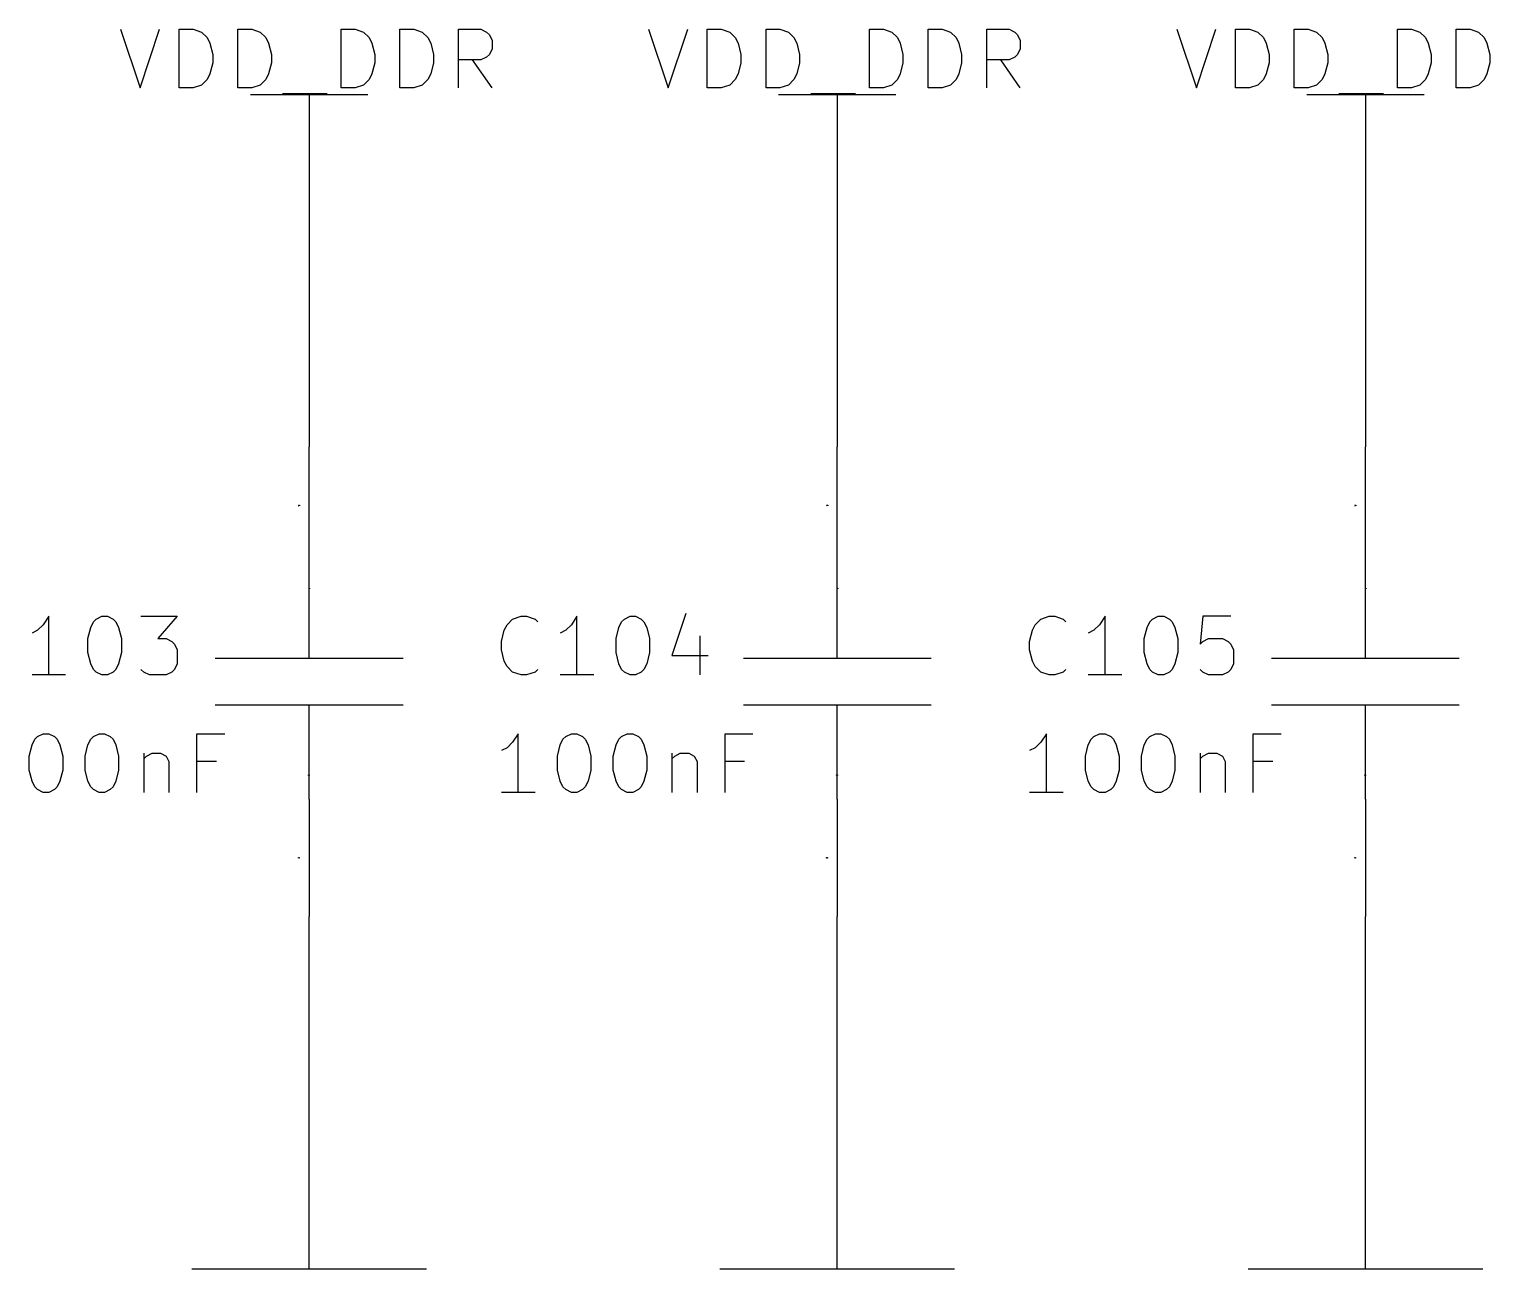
# Model space of a CAD drawing. Header units: millimetres. Extents: x 3 to 246, y -195 to -4.
# Drawn here: x 151.42 to 183.03, y -34.29 to -7.47 of the extents above; entities that cross this region are included whole.
import ezdxf

# ---------------------------------------------------------------- set-up
doc = ezdxf.new("R2010")
doc.units = ezdxf.units.MM
for name, color, linetype in [('GREENSIXTYFIVE', 129, 'CONTINUOUS'), ('LIGHTGREEN', 92, 'CONTINUOUS'), ('LIGHTRED', 12, 'CONTINUOUS'), ('RED', 14, 'CONTINUOUS')]:
    doc.layers.add(name, color=color, linetype=linetype)

msp = doc.modelspace()

# ---------------------------------------------------------------- linework, layer by layer
at = {"layer": 'GREENSIXTYFIVE', "linetype": 'CONTINUOUS'}
for p, q in [((153.3978, -7.4744), (153.8211, -8.7444)), ((153.8211, -8.7444), (154.2445, -7.4744)), ((154.6678, -8.7444), (154.6678, -7.4744)), ((154.6678, -7.4744), (154.9702, -7.4744)), ((154.9702, -7.4744), (155.1516, -7.5349)), ((155.1516, -7.5349), (155.2726, -7.6559)), ((155.9378, -8.7444), (155.9378, -7.4744)), ((155.9378, -7.4744), (156.2402, -7.4744)), ((156.2402, -7.4744), (156.4216, -7.5349)), ((156.4216, -7.5349), (156.5426, -7.6559)), ((158.1754, -8.7444), (158.1754, -7.4744)), ((158.1754, -7.4744), (158.4778, -7.4744)), ((158.4778, -7.4744), (158.6592, -7.5349)), ((158.6592, -7.5349), (158.7802, -7.6559)), ((159.4454, -8.7444), (159.4454, -7.4744)), ((159.4454, -7.4744), (159.7478, -7.4744)), ((159.7478, -7.4744), (159.9292, -7.5349)), ((159.9292, -7.5349), (160.0502, -7.6559)), ((160.7154, -8.7444), (160.7154, -7.4744)), ((160.7154, -7.4744), (161.1992, -7.4744)), ((161.1992, -7.4744), (161.3202, -7.5349)), ((161.3202, -7.5349), (161.3807, -7.5954)), ((164.8278, -7.4744), (165.2511, -8.7444)), ((165.2511, -8.7444), (165.6745, -7.4744)), ((166.0978, -8.7444), (166.0978, -7.4744)), ((166.0978, -7.4744), (166.4002, -7.4744)), ((166.4002, -7.4744), (166.5816, -7.5349)), ((166.5816, -7.5349), (166.7026, -7.6559)), ((167.3678, -8.7444), (167.3678, -7.4744)), ((167.3678, -7.4744), (167.6702, -7.4744)), ((167.6702, -7.4744), (167.8516, -7.5349)), ((167.8516, -7.5349), (167.9726, -7.6559)), ((169.6054, -8.7444), (169.6054, -7.4744)), ((169.6054, -7.4744), (169.9078, -7.4744)), ((169.9078, -7.4744), (170.0892, -7.5349)), ((170.0892, -7.5349), (170.2102, -7.6559)), ((170.8754, -8.7444), (170.8754, -7.4744)), ((170.8754, -7.4744), (171.1778, -7.4744)), ((171.1778, -7.4744), (171.3592, -7.5349)), ((171.3592, -7.5349), (171.4802, -7.6559)), ((172.1454, -8.7444), (172.1454, -7.4744)), ((172.1454, -7.4744), (172.6292, -7.4744)), ((172.6292, -7.4744), (172.7502, -7.5349)), ((172.7502, -7.5349), (172.8107, -7.5954)), ((176.2578, -7.4744), (176.6811, -8.7444)), ((176.6811, -8.7444), (177.1045, -7.4744)), ((177.5278, -8.7444), (177.5278, -7.4744)), ((177.5278, -7.4744), (177.8302, -7.4744)), ((177.8302, -7.4744), (178.0116, -7.5349)), ((178.0116, -7.5349), (178.1326, -7.6559)), ((178.7978, -8.7444), (178.7978, -7.4744)), ((178.7978, -7.4744), (179.1002, -7.4744)), ((179.1002, -7.4744), (179.2816, -7.5349)), ((179.2816, -7.5349), (179.4026, -7.6559)), ((181.0354, -8.7444), (181.0354, -7.4744)), ((181.0354, -7.4744), (181.3378, -7.4744)), ((181.3378, -7.4744), (181.5192, -7.5349)), ((181.5192, -7.5349), (181.6402, -7.6559)), ((182.3054, -8.7444), (182.3054, -7.4744)), ((182.3054, -7.4744), (182.6078, -7.4744)), ((182.6078, -7.4744), (182.7892, -7.5349)), ((182.7892, -7.5349), (182.9102, -7.6559)), ((155.2726, -7.6559), (155.3331, -7.7768)), ((155.3331, -7.7768), (155.3935, -8.0187)), ((156.5426, -7.6559), (156.6031, -7.7768)), ((156.6031, -7.7768), (156.6635, -8.0187)), ((158.7802, -7.6559), (158.8407, -7.7768)), ((158.8407, -7.7768), (158.9011, -8.0187)), ((160.0502, -7.6559), (160.1107, -7.7768)), ((160.1107, -7.7768), (160.1711, -8.0187)), ((161.3807, -7.5954), (161.4411, -7.7163)), ((161.4411, -7.8978), (161.3807, -8.0187)), ((161.4411, -7.7163), (161.4411, -7.8978)), ((166.7026, -7.6559), (166.7631, -7.7768)), ((166.7631, -7.7768), (166.8235, -8.0187)), ((167.9726, -7.6559), (168.0331, -7.7768)), ((168.0331, -7.7768), (168.0935, -8.0187)), ((170.2102, -7.6559), (170.2707, -7.7768)), ((170.2707, -7.7768), (170.3311, -8.0187)), ((171.4802, -7.6559), (171.5407, -7.7768)), ((171.5407, -7.7768), (171.6011, -8.0187)), ((172.8107, -7.5954), (172.8711, -7.7163)), ((172.8711, -7.8978), (172.8107, -8.0187)), ((172.8711, -7.7163), (172.8711, -7.8978)), ((178.1326, -7.6559), (178.1931, -7.7768)), ((178.1931, -7.7768), (178.2535, -8.0187)), ((179.4026, -7.6559), (179.4631, -7.7768)), ((179.4631, -7.7768), (179.5235, -8.0187)), ((181.6402, -7.6559), (181.7007, -7.7768)), ((181.7007, -7.7768), (181.7611, -8.0187)), ((182.9102, -7.6559), (182.9707, -7.7768)), ((182.9707, -7.7768), (183.0311, -8.0187)), ((155.3935, -8.2001), (155.3331, -8.442)), ((155.3935, -8.0187), (155.3935, -8.2001)), ((156.6635, -8.2001), (156.6031, -8.442)), ((156.6635, -8.0187), (156.6635, -8.2001)), ((158.9011, -8.2001), (158.8407, -8.442)), ((158.9011, -8.0187), (158.9011, -8.2001)), ((160.1711, -8.2001), (160.1107, -8.442)), ((160.1711, -8.0187), (160.1711, -8.2001)), ((161.1992, -8.1397), (160.7154, -8.1397)), ((161.4411, -8.7444), (161.0178, -8.1397)), ((161.3202, -8.0792), (161.1992, -8.1397)), ((161.3807, -8.0187), (161.3202, -8.0792)), ((166.8235, -8.2001), (166.7631, -8.442)), ((166.8235, -8.0187), (166.8235, -8.2001)), ((168.0935, -8.2001), (168.0331, -8.442)), ((168.0935, -8.0187), (168.0935, -8.2001)), ((170.3311, -8.2001), (170.2707, -8.442)), ((170.3311, -8.0187), (170.3311, -8.2001)), ((171.6011, -8.2001), (171.5407, -8.442)), ((171.6011, -8.0187), (171.6011, -8.2001)), ((172.6292, -8.1397), (172.1454, -8.1397)), ((172.8711, -8.7444), (172.4478, -8.1397)), ((172.7502, -8.0792), (172.6292, -8.1397)), ((172.8107, -8.0187), (172.7502, -8.0792)), ((178.2535, -8.2001), (178.1931, -8.442)), ((178.2535, -8.0187), (178.2535, -8.2001)), ((179.5235, -8.2001), (179.4631, -8.442)), ((179.5235, -8.0187), (179.5235, -8.2001)), ((181.7611, -8.2001), (181.7007, -8.442)), ((181.7611, -8.0187), (181.7611, -8.2001)), ((183.0311, -8.2001), (182.9707, -8.442)), ((183.0311, -8.0187), (183.0311, -8.2001)), ((155.3331, -8.442), (155.2726, -8.563)), ((156.6031, -8.442), (156.5426, -8.563)), ((158.8407, -8.442), (158.7802, -8.563)), ((160.1107, -8.442), (160.0502, -8.563)), ((166.7631, -8.442), (166.7026, -8.563)), ((168.0331, -8.442), (167.9726, -8.563)), ((170.2707, -8.442), (170.2102, -8.563)), ((171.5407, -8.442), (171.4802, -8.563)), ((178.1931, -8.442), (178.1326, -8.563)), ((179.4631, -8.442), (179.4026, -8.563)), ((181.7007, -8.442), (181.6402, -8.563)), ((182.9707, -8.442), (182.9102, -8.563)), ((154.9702, -8.7444), (154.6678, -8.7444)), ((155.1516, -8.684), (154.9702, -8.7444)), ((155.2726, -8.563), (155.1516, -8.684)), ((156.2402, -8.7444), (155.9378, -8.7444)), ((156.4216, -8.684), (156.2402, -8.7444)), ((156.5426, -8.563), (156.4216, -8.684)), ((158.4778, -8.7444), (158.1754, -8.7444)), ((158.6592, -8.684), (158.4778, -8.7444)), ((158.7802, -8.563), (158.6592, -8.684)), ((159.7478, -8.7444), (159.4454, -8.7444)), ((159.9292, -8.684), (159.7478, -8.7444)), ((160.0502, -8.563), (159.9292, -8.684)), ((166.4002, -8.7444), (166.0978, -8.7444)), ((166.5816, -8.684), (166.4002, -8.7444)), ((166.7026, -8.563), (166.5816, -8.684)), ((167.6702, -8.7444), (167.3678, -8.7444)), ((167.8516, -8.684), (167.6702, -8.7444)), ((167.9726, -8.563), (167.8516, -8.684)), ((169.9078, -8.7444), (169.6054, -8.7444)), ((170.0892, -8.684), (169.9078, -8.7444)), ((170.2102, -8.563), (170.0892, -8.684)), ((171.1778, -8.7444), (170.8754, -8.7444)), ((171.3592, -8.684), (171.1778, -8.7444)), ((171.4802, -8.563), (171.3592, -8.684)), ((177.8302, -8.7444), (177.5278, -8.7444)), ((178.0116, -8.684), (177.8302, -8.7444)), ((178.1326, -8.563), (178.0116, -8.684)), ((179.1002, -8.7444), (178.7978, -8.7444)), ((179.2816, -8.684), (179.1002, -8.7444)), ((179.4026, -8.563), (179.2816, -8.684)), ((181.3378, -8.7444), (181.0354, -8.7444)), ((181.5192, -8.684), (181.3378, -8.7444)), ((181.6402, -8.563), (181.5192, -8.684)), ((182.6078, -8.7444), (182.3054, -8.7444)), ((182.7892, -8.684), (182.6078, -8.7444)), ((182.9102, -8.563), (182.7892, -8.684)), ((156.9055, -8.8654), (157.8731, -8.8654)), ((168.3355, -8.8654), (169.3031, -8.8654)), ((179.7655, -8.8654), (180.7331, -8.8654)), ((157.4918, -19.5701), (157.4664, -19.5701)), ((157.4664, -19.5701), (157.47, -19.5725)), ((157.4918, -19.5701), (157.4664, -19.5701)), ((157.4664, -19.5701), (157.47, -19.5725)), ((157.47, -19.5725), (157.4724, -19.5749)), ((157.47, -19.5725), (157.4724, -19.5749)), ((157.4724, -19.5749), (157.4736, -19.5773)), ((157.4724, -19.5749), (157.4736, -19.5773)), ((157.4918, -19.5628), (157.4918, -19.5773)), ((157.4918, -19.5628), (157.4918, -19.5773)), ((168.9218, -19.5701), (168.8964, -19.5701)), ((168.8964, -19.5701), (168.9, -19.5725)), ((168.9218, -19.5701), (168.8964, -19.5701)), ((168.8964, -19.5701), (168.9, -19.5725)), ((168.9, -19.5725), (168.9024, -19.5749)), ((168.9, -19.5725), (168.9024, -19.5749)), ((168.9024, -19.5749), (168.9036, -19.5773)), ((168.9024, -19.5749), (168.9036, -19.5773)), ((168.9218, -19.5628), (168.9218, -19.5773)), ((168.9218, -19.5628), (168.9218, -19.5773)), ((180.3518, -19.5701), (180.3264, -19.5701)), ((180.3264, -19.5701), (180.33, -19.5725)), ((180.3518, -19.5701), (180.3264, -19.5701)), ((180.3264, -19.5701), (180.33, -19.5725)), ((180.33, -19.5725), (180.3324, -19.5749)), ((180.33, -19.5725), (180.3324, -19.5749)), ((180.3324, -19.5749), (180.3336, -19.5773)), ((180.3324, -19.5749), (180.3336, -19.5773)), ((180.3518, -19.5628), (180.3518, -19.5773)), ((180.3518, -19.5628), (180.3518, -19.5773)), ((151.8459, -20.1744), (151.725, -20.3559)), ((151.8459, -20.1744), (151.725, -20.3559)), ((151.8459, -21.4444), (151.8459, -20.1744)), ((151.8459, -21.4444), (151.8459, -20.1744)), ((152.874, -20.2349), (152.9949, -20.1744)), ((152.874, -20.2349), (152.9949, -20.1744)), ((152.9949, -20.1744), (153.1159, -20.1744)), ((152.9949, -20.1744), (153.1159, -20.1744)), ((153.1159, -20.1744), (153.2368, -20.2349)), ((153.1159, -20.1744), (153.2368, -20.2349)), ((153.8416, -20.1744), (154.6278, -20.1744)), ((153.8416, -20.1744), (154.6278, -20.1744)), ((154.6278, -20.1744), (154.2044, -20.6582)), ((154.6278, -20.1744), (154.2044, -20.6582)), ((161.885, -20.2349), (162.0664, -20.1744)), ((161.885, -20.2349), (162.0664, -20.1744)), ((162.0664, -20.1744), (162.1873, -20.1744)), ((162.0664, -20.1744), (162.1873, -20.1744)), ((162.1873, -20.1744), (162.3688, -20.2349)), ((162.1873, -20.1744), (162.3688, -20.2349)), ((163.2759, -20.1744), (163.155, -20.3559)), ((163.2759, -20.1744), (163.155, -20.3559)), ((163.2759, -21.4444), (163.2759, -20.1744)), ((163.2759, -21.4444), (163.2759, -20.1744)), ((164.304, -20.2349), (164.4249, -20.1744)), ((164.304, -20.2349), (164.4249, -20.1744)), ((164.4249, -20.1744), (164.5459, -20.1744)), ((164.4249, -20.1744), (164.5459, -20.1744)), ((164.5459, -20.1744), (164.6668, -20.2349)), ((164.5459, -20.1744), (164.6668, -20.2349)), ((165.6344, -20.114), (165.3321, -21.0211)), ((165.6344, -20.114), (165.3321, -21.0211)), ((173.315, -20.2349), (173.4964, -20.1744)), ((173.315, -20.2349), (173.4964, -20.1744)), ((173.4964, -20.1744), (173.6173, -20.1744)), ((173.4964, -20.1744), (173.6173, -20.1744)), ((173.6173, -20.1744), (173.7988, -20.2349)), ((173.6173, -20.1744), (173.7988, -20.2349)), ((174.7059, -20.1744), (174.585, -20.3559)), ((174.7059, -20.1744), (174.585, -20.3559)), ((174.7059, -21.4444), (174.7059, -20.1744)), ((174.7059, -21.4444), (174.7059, -20.1744)), ((175.734, -20.2349), (175.8549, -20.1744)), ((175.734, -20.2349), (175.8549, -20.1744)), ((175.8549, -20.1744), (175.9759, -20.1744)), ((175.8549, -20.1744), (175.9759, -20.1744)), ((175.9759, -20.1744), (176.0968, -20.2349)), ((175.9759, -20.1744), (176.0968, -20.2349)), ((176.8225, -20.1744), (176.7621, -20.7792)), ((176.8225, -20.1744), (176.7621, -20.7792)), ((177.4273, -20.1744), (176.8225, -20.1744)), ((177.4273, -20.1744), (176.8225, -20.1744)), ((151.604, -20.4768), (151.4831, -20.5373)), ((151.604, -20.4768), (151.4831, -20.5373)), ((151.725, -20.3559), (151.604, -20.4768)), ((151.725, -20.3559), (151.604, -20.4768)), ((152.6926, -20.6582), (152.753, -20.4163)), ((152.6926, -20.6582), (152.753, -20.4163)), ((152.753, -20.4163), (152.8135, -20.2954)), ((152.753, -20.4163), (152.8135, -20.2954)), ((152.8135, -20.2954), (152.874, -20.2349)), ((152.8135, -20.2954), (152.874, -20.2349)), ((153.2368, -20.2349), (153.2973, -20.2954)), ((153.2368, -20.2349), (153.2973, -20.2954)), ((153.2973, -20.2954), (153.3578, -20.4163)), ((153.2973, -20.2954), (153.3578, -20.4163)), ((153.3578, -20.4163), (153.4183, -20.6582)), ((153.3578, -20.4163), (153.4183, -20.6582)), ((161.6431, -20.7187), (161.7035, -20.4768)), ((161.6431, -20.7187), (161.7035, -20.4768)), ((161.7035, -20.4768), (161.764, -20.3559)), ((161.7035, -20.4768), (161.764, -20.3559)), ((161.764, -20.3559), (161.885, -20.2349)), ((161.764, -20.3559), (161.885, -20.2349)), ((162.3688, -20.2349), (162.4292, -20.2954)), ((162.3688, -20.2349), (162.4292, -20.2954)), ((163.034, -20.4768), (162.9131, -20.5373)), ((163.034, -20.4768), (162.9131, -20.5373)), ((163.155, -20.3559), (163.034, -20.4768)), ((163.155, -20.3559), (163.034, -20.4768)), ((164.1226, -20.6582), (164.183, -20.4163)), ((164.1226, -20.6582), (164.183, -20.4163)), ((164.183, -20.4163), (164.2435, -20.2954)), ((164.183, -20.4163), (164.2435, -20.2954)), ((164.2435, -20.2954), (164.304, -20.2349)), ((164.2435, -20.2954), (164.304, -20.2349)), ((164.6668, -20.2349), (164.7273, -20.2954)), ((164.6668, -20.2349), (164.7273, -20.2954)), ((164.7273, -20.2954), (164.7878, -20.4163)), ((164.7273, -20.2954), (164.7878, -20.4163)), ((164.7878, -20.4163), (164.8483, -20.6582)), ((164.7878, -20.4163), (164.8483, -20.6582)), ((173.0731, -20.7187), (173.1335, -20.4768)), ((173.0731, -20.7187), (173.1335, -20.4768)), ((173.1335, -20.4768), (173.194, -20.3559)), ((173.1335, -20.4768), (173.194, -20.3559)), ((173.194, -20.3559), (173.315, -20.2349)), ((173.194, -20.3559), (173.315, -20.2349)), ((173.7988, -20.2349), (173.8592, -20.2954)), ((173.7988, -20.2349), (173.8592, -20.2954)), ((174.464, -20.4768), (174.3431, -20.5373)), ((174.464, -20.4768), (174.3431, -20.5373)), ((174.585, -20.3559), (174.464, -20.4768)), ((174.585, -20.3559), (174.464, -20.4768)), ((175.5526, -20.6582), (175.613, -20.4163)), ((175.5526, -20.6582), (175.613, -20.4163)), ((175.613, -20.4163), (175.6735, -20.2954)), ((175.613, -20.4163), (175.6735, -20.2954)), ((175.6735, -20.2954), (175.734, -20.2349)), ((175.6735, -20.2954), (175.734, -20.2349)), ((176.0968, -20.2349), (176.1573, -20.2954)), ((176.0968, -20.2349), (176.1573, -20.2954)), ((176.1573, -20.2954), (176.2178, -20.4163)), ((176.1573, -20.2954), (176.2178, -20.4163)), ((176.2178, -20.4163), (176.2783, -20.6582)), ((176.2178, -20.4163), (176.2783, -20.6582)), ((152.6926, -20.9606), (152.6926, -20.6582)), ((152.6926, -20.9606), (152.6926, -20.6582)), ((153.4183, -20.6582), (153.4183, -20.9606)), ((153.4183, -20.6582), (153.4183, -20.9606)), ((154.2044, -20.6582), (154.3859, -20.6582)), ((154.2044, -20.6582), (154.3859, -20.6582)), ((154.3859, -20.6582), (154.5068, -20.7187)), ((154.3859, -20.6582), (154.5068, -20.7187)), ((154.5068, -20.7187), (154.5673, -20.7792)), ((154.5068, -20.7187), (154.5673, -20.7792)), ((154.5673, -20.7792), (154.6278, -20.9001)), ((154.5673, -20.7792), (154.6278, -20.9001)), ((161.6431, -20.9001), (161.6431, -20.7187)), ((161.6431, -20.9001), (161.6431, -20.7187)), ((164.1226, -20.9606), (164.1226, -20.6582)), ((164.1226, -20.9606), (164.1226, -20.6582)), ((164.8483, -20.6582), (164.8483, -20.9606)), ((164.8483, -20.6582), (164.8483, -20.9606)), ((165.9368, -20.5978), (165.9368, -21.4444)), ((165.9368, -20.5978), (165.9368, -21.4444)), ((173.0731, -20.9001), (173.0731, -20.7187)), ((173.0731, -20.9001), (173.0731, -20.7187)), ((175.5526, -20.9606), (175.5526, -20.6582)), ((175.5526, -20.9606), (175.5526, -20.6582)), ((176.2783, -20.6582), (176.2783, -20.9606)), ((176.2783, -20.6582), (176.2783, -20.9606)), ((176.7621, -20.7792), (176.8225, -20.7187)), ((176.7621, -20.7792), (176.8225, -20.7187)), ((176.8225, -20.7187), (176.9435, -20.6582)), ((176.8225, -20.7187), (176.9435, -20.6582)), ((176.9435, -20.6582), (177.2459, -20.6582)), ((176.9435, -20.6582), (177.2459, -20.6582)), ((177.2459, -20.6582), (177.3668, -20.7187)), ((177.2459, -20.6582), (177.3668, -20.7187)), ((177.3668, -20.7187), (177.4273, -20.7792)), ((177.3668, -20.7187), (177.4273, -20.7792)), ((177.4273, -20.7792), (177.4878, -20.9001)), ((177.4273, -20.7792), (177.4878, -20.9001)), ((152.753, -21.2025), (152.6926, -20.9606)), ((152.753, -21.2025), (152.6926, -20.9606)), ((153.4183, -20.9606), (153.3578, -21.2025)), ((153.4183, -20.9606), (153.3578, -21.2025)), ((154.6278, -20.9001), (154.6278, -21.2025)), ((154.6278, -20.9001), (154.6278, -21.2025)), ((161.7035, -21.142), (161.6431, -20.9001)), ((161.7035, -21.142), (161.6431, -20.9001)), ((161.764, -21.263), (161.7035, -21.142)), ((161.764, -21.263), (161.7035, -21.142)), ((164.183, -21.2025), (164.1226, -20.9606)), ((164.183, -21.2025), (164.1226, -20.9606)), ((164.8483, -20.9606), (164.7878, -21.2025)), ((164.8483, -20.9606), (164.7878, -21.2025)), ((165.3321, -21.0211), (166.1182, -21.0211)), ((165.3321, -21.0211), (166.1182, -21.0211)), ((173.1335, -21.142), (173.0731, -20.9001)), ((173.1335, -21.142), (173.0731, -20.9001)), ((173.194, -21.263), (173.1335, -21.142)), ((173.194, -21.263), (173.1335, -21.142)), ((175.613, -21.2025), (175.5526, -20.9606)), ((175.613, -21.2025), (175.5526, -20.9606)), ((176.2783, -20.9606), (176.2178, -21.2025)), ((176.2783, -20.9606), (176.2178, -21.2025)), ((177.4878, -20.9001), (177.4878, -21.2025)), ((177.4878, -20.9001), (177.4878, -21.2025)), ((152.2088, -21.4444), (151.4831, -21.4444)), ((152.2088, -21.4444), (151.4831, -21.4444)), ((152.8135, -21.3235), (152.753, -21.2025)), ((152.8135, -21.3235), (152.753, -21.2025)), ((152.874, -21.384), (152.8135, -21.3235)), ((152.874, -21.384), (152.8135, -21.3235)), ((152.9949, -21.4444), (152.874, -21.384)), ((152.9949, -21.4444), (152.874, -21.384)), ((153.1159, -21.4444), (152.9949, -21.4444)), ((153.1159, -21.4444), (152.9949, -21.4444)), ((153.2368, -21.384), (153.1159, -21.4444)), ((153.2368, -21.384), (153.1159, -21.4444)), ((153.2973, -21.3235), (153.2368, -21.384)), ((153.2973, -21.3235), (153.2368, -21.384)), ((153.3578, -21.2025), (153.2973, -21.3235)), ((153.3578, -21.2025), (153.2973, -21.3235)), ((153.9021, -21.384), (153.8416, -21.3235)), ((153.9021, -21.384), (153.8416, -21.3235)), ((154.023, -21.4444), (153.9021, -21.384)), ((154.023, -21.4444), (153.9021, -21.384)), ((154.3859, -21.4444), (154.023, -21.4444)), ((154.3859, -21.4444), (154.023, -21.4444)), ((154.5068, -21.384), (154.3859, -21.4444)), ((154.5068, -21.384), (154.3859, -21.4444)), ((154.5673, -21.3235), (154.5068, -21.384)), ((154.5673, -21.3235), (154.5068, -21.384)), ((154.6278, -21.2025), (154.5673, -21.3235)), ((154.6278, -21.2025), (154.5673, -21.3235)), ((161.885, -21.384), (161.764, -21.263)), ((161.885, -21.384), (161.764, -21.263)), ((162.0664, -21.4444), (161.885, -21.384)), ((162.0664, -21.4444), (161.885, -21.384)), ((162.1873, -21.4444), (162.0664, -21.4444)), ((162.1873, -21.4444), (162.0664, -21.4444)), ((162.3688, -21.384), (162.1873, -21.4444)), ((162.3688, -21.384), (162.1873, -21.4444)), ((162.4292, -21.3235), (162.3688, -21.384)), ((162.4292, -21.3235), (162.3688, -21.384)), ((163.6388, -21.4444), (162.9131, -21.4444)), ((163.6388, -21.4444), (162.9131, -21.4444)), ((164.2435, -21.3235), (164.183, -21.2025)), ((164.2435, -21.3235), (164.183, -21.2025)), ((164.304, -21.384), (164.2435, -21.3235)), ((164.304, -21.384), (164.2435, -21.3235)), ((164.4249, -21.4444), (164.304, -21.384)), ((164.4249, -21.4444), (164.304, -21.384)), ((164.5459, -21.4444), (164.4249, -21.4444)), ((164.5459, -21.4444), (164.4249, -21.4444)), ((164.6668, -21.384), (164.5459, -21.4444)), ((164.6668, -21.384), (164.5459, -21.4444)), ((164.7273, -21.3235), (164.6668, -21.384)), ((164.7273, -21.3235), (164.6668, -21.384)), ((164.7878, -21.2025), (164.7273, -21.3235)), ((164.7878, -21.2025), (164.7273, -21.3235)), ((173.315, -21.384), (173.194, -21.263)), ((173.315, -21.384), (173.194, -21.263)), ((173.4964, -21.4444), (173.315, -21.384)), ((173.4964, -21.4444), (173.315, -21.384)), ((173.6173, -21.4444), (173.4964, -21.4444)), ((173.6173, -21.4444), (173.4964, -21.4444)), ((173.7988, -21.384), (173.6173, -21.4444)), ((173.7988, -21.384), (173.6173, -21.4444)), ((173.8592, -21.3235), (173.7988, -21.384)), ((173.8592, -21.3235), (173.7988, -21.384)), ((175.0688, -21.4444), (174.3431, -21.4444)), ((175.0688, -21.4444), (174.3431, -21.4444)), ((175.6735, -21.3235), (175.613, -21.2025)), ((175.6735, -21.3235), (175.613, -21.2025)), ((175.734, -21.384), (175.6735, -21.3235)), ((175.734, -21.384), (175.6735, -21.3235)), ((175.8549, -21.4444), (175.734, -21.384)), ((175.8549, -21.4444), (175.734, -21.384)), ((175.9759, -21.4444), (175.8549, -21.4444)), ((175.9759, -21.4444), (175.8549, -21.4444)), ((176.0968, -21.384), (175.9759, -21.4444)), ((176.0968, -21.384), (175.9759, -21.4444)), ((176.1573, -21.3235), (176.0968, -21.384)), ((176.1573, -21.3235), (176.0968, -21.384)), ((176.2178, -21.2025), (176.1573, -21.3235)), ((176.2178, -21.2025), (176.1573, -21.3235)), ((176.8225, -21.384), (176.7621, -21.3235)), ((176.8225, -21.384), (176.7621, -21.3235)), ((176.9435, -21.4444), (176.8225, -21.384)), ((176.9435, -21.4444), (176.8225, -21.384)), ((177.2459, -21.4444), (176.9435, -21.4444)), ((177.2459, -21.4444), (176.9435, -21.4444)), ((177.3668, -21.384), (177.2459, -21.4444)), ((177.3668, -21.384), (177.2459, -21.4444)), ((177.4273, -21.3235), (177.3668, -21.384)), ((177.4273, -21.3235), (177.3668, -21.384)), ((177.4878, -21.2025), (177.4273, -21.3235)), ((177.4878, -21.2025), (177.4273, -21.3235)), ((151.604, -22.7749), (151.7249, -22.7144)), ((151.604, -22.7749), (151.7249, -22.7144)), ((151.7249, -22.7144), (151.8459, -22.7144)), ((151.7249, -22.7144), (151.8459, -22.7144)), ((151.8459, -22.7144), (151.9668, -22.7749)), ((151.8459, -22.7144), (151.9668, -22.7749)), ((152.8135, -22.7749), (152.9344, -22.7144)), ((152.8135, -22.7749), (152.9344, -22.7144)), ((152.9344, -22.7144), (153.0554, -22.7144)), ((152.9344, -22.7144), (153.0554, -22.7144)), ((153.0554, -22.7144), (153.1763, -22.7749)), ((153.0554, -22.7144), (153.1763, -22.7749)), ((155.051, -23.9844), (155.051, -22.7144)), ((155.051, -22.7144), (155.6558, -22.7144)), ((155.051, -23.9844), (155.051, -22.7144)), ((155.051, -22.7144), (155.6558, -22.7144)), ((162.0059, -22.7144), (161.885, -22.8959)), ((162.0059, -22.7144), (161.885, -22.8959)), ((162.0059, -23.9844), (162.0059, -22.7144)), ((162.0059, -23.9844), (162.0059, -22.7144)), ((163.034, -22.7749), (163.1549, -22.7144)), ((163.034, -22.7749), (163.1549, -22.7144)), ((163.1549, -22.7144), (163.2759, -22.7144)), ((163.1549, -22.7144), (163.2759, -22.7144)), ((163.2759, -22.7144), (163.3968, -22.7749)), ((163.2759, -22.7144), (163.3968, -22.7749)), ((164.2435, -22.7749), (164.3644, -22.7144)), ((164.2435, -22.7749), (164.3644, -22.7144)), ((164.3644, -22.7144), (164.4854, -22.7144)), ((164.3644, -22.7144), (164.4854, -22.7144)), ((164.4854, -22.7144), (164.6063, -22.7749)), ((164.4854, -22.7144), (164.6063, -22.7749)), ((166.481, -23.9844), (166.481, -22.7144)), ((166.481, -22.7144), (167.0858, -22.7144)), ((166.481, -23.9844), (166.481, -22.7144)), ((166.481, -22.7144), (167.0858, -22.7144)), ((173.4359, -22.7144), (173.315, -22.8959)), ((173.4359, -22.7144), (173.315, -22.8959)), ((173.4359, -23.9844), (173.4359, -22.7144)), ((173.4359, -23.9844), (173.4359, -22.7144)), ((174.464, -22.7749), (174.5849, -22.7144)), ((174.464, -22.7749), (174.5849, -22.7144)), ((174.5849, -22.7144), (174.7059, -22.7144)), ((174.5849, -22.7144), (174.7059, -22.7144)), ((174.7059, -22.7144), (174.8268, -22.7749)), ((174.7059, -22.7144), (174.8268, -22.7749)), ((175.6735, -22.7749), (175.7944, -22.7144)), ((175.6735, -22.7749), (175.7944, -22.7144)), ((175.7944, -22.7144), (175.9154, -22.7144)), ((175.7944, -22.7144), (175.9154, -22.7144)), ((175.9154, -22.7144), (176.0363, -22.7749)), ((175.9154, -22.7144), (176.0363, -22.7749)), ((177.911, -23.9844), (177.911, -22.7144)), ((177.911, -22.7144), (178.5158, -22.7144)), ((177.911, -23.9844), (177.911, -22.7144)), ((177.911, -22.7144), (178.5158, -22.7144)), ((151.4226, -23.1982), (151.483, -22.9563)), ((151.4226, -23.1982), (151.483, -22.9563)), ((151.483, -22.9563), (151.5435, -22.8354)), ((151.483, -22.9563), (151.5435, -22.8354)), ((151.5435, -22.8354), (151.604, -22.7749)), ((151.5435, -22.8354), (151.604, -22.7749)), ((151.9668, -22.7749), (152.0273, -22.8354)), ((151.9668, -22.7749), (152.0273, -22.8354)), ((152.0273, -22.8354), (152.0878, -22.9563)), ((152.0273, -22.8354), (152.0878, -22.9563)), ((152.0878, -22.9563), (152.1483, -23.1982)), ((152.0878, -22.9563), (152.1483, -23.1982)), ((152.6321, -23.1982), (152.6925, -22.9563)), ((152.6321, -23.1982), (152.6925, -22.9563)), ((152.6925, -22.9563), (152.753, -22.8354)), ((152.6925, -22.9563), (152.753, -22.8354)), ((152.753, -22.8354), (152.8135, -22.7749)), ((152.753, -22.8354), (152.8135, -22.7749)), ((153.1763, -22.7749), (153.2368, -22.8354)), ((153.1763, -22.7749), (153.2368, -22.8354)), ((153.2368, -22.8354), (153.2973, -22.9563)), ((153.2368, -22.8354), (153.2973, -22.9563)), ((153.2973, -22.9563), (153.3578, -23.1982)), ((153.2973, -22.9563), (153.3578, -23.1982)), ((161.764, -23.0168), (161.6431, -23.0773)), ((161.764, -23.0168), (161.6431, -23.0773)), ((161.885, -22.8959), (161.764, -23.0168)), ((161.885, -22.8959), (161.764, -23.0168)), ((162.8526, -23.1982), (162.913, -22.9563)), ((162.8526, -23.1982), (162.913, -22.9563)), ((162.913, -22.9563), (162.9735, -22.8354)), ((162.913, -22.9563), (162.9735, -22.8354)), ((162.9735, -22.8354), (163.034, -22.7749)), ((162.9735, -22.8354), (163.034, -22.7749)), ((163.3968, -22.7749), (163.4573, -22.8354)), ((163.3968, -22.7749), (163.4573, -22.8354)), ((163.4573, -22.8354), (163.5178, -22.9563)), ((163.4573, -22.8354), (163.5178, -22.9563)), ((163.5178, -22.9563), (163.5783, -23.1982)), ((163.5178, -22.9563), (163.5783, -23.1982)), ((164.0621, -23.1982), (164.1225, -22.9563)), ((164.0621, -23.1982), (164.1225, -22.9563)), ((164.1225, -22.9563), (164.183, -22.8354)), ((164.1225, -22.9563), (164.183, -22.8354)), ((164.183, -22.8354), (164.2435, -22.7749)), ((164.183, -22.8354), (164.2435, -22.7749)), ((164.6063, -22.7749), (164.6668, -22.8354)), ((164.6063, -22.7749), (164.6668, -22.8354)), ((164.6668, -22.8354), (164.7273, -22.9563)), ((164.6668, -22.8354), (164.7273, -22.9563)), ((164.7273, -22.9563), (164.7878, -23.1982)), ((164.7273, -22.9563), (164.7878, -23.1982)), ((173.194, -23.0168), (173.0731, -23.0773)), ((173.194, -23.0168), (173.0731, -23.0773)), ((173.315, -22.8959), (173.194, -23.0168)), ((173.315, -22.8959), (173.194, -23.0168)), ((174.2826, -23.1982), (174.343, -22.9563)), ((174.2826, -23.1982), (174.343, -22.9563)), ((174.343, -22.9563), (174.4035, -22.8354)), ((174.343, -22.9563), (174.4035, -22.8354)), ((174.4035, -22.8354), (174.464, -22.7749)), ((174.4035, -22.8354), (174.464, -22.7749)), ((174.8268, -22.7749), (174.8873, -22.8354)), ((174.8268, -22.7749), (174.8873, -22.8354)), ((174.8873, -22.8354), (174.9478, -22.9563)), ((174.8873, -22.8354), (174.9478, -22.9563)), ((174.9478, -22.9563), (175.0083, -23.1982)), ((174.9478, -22.9563), (175.0083, -23.1982)), ((175.4921, -23.1982), (175.5525, -22.9563)), ((175.4921, -23.1982), (175.5525, -22.9563)), ((175.5525, -22.9563), (175.613, -22.8354)), ((175.5525, -22.9563), (175.613, -22.8354)), ((175.613, -22.8354), (175.6735, -22.7749)), ((175.613, -22.8354), (175.6735, -22.7749)), ((176.0363, -22.7749), (176.0968, -22.8354)), ((176.0363, -22.7749), (176.0968, -22.8354)), ((176.0968, -22.8354), (176.1573, -22.9563)), ((176.0968, -22.8354), (176.1573, -22.9563)), ((176.1573, -22.9563), (176.2178, -23.1982)), ((176.1573, -22.9563), (176.2178, -23.1982)), ((151.4226, -23.5006), (151.4226, -23.1982)), ((151.4226, -23.5006), (151.4226, -23.1982)), ((152.1483, -23.1982), (152.1483, -23.5006)), ((152.1483, -23.1982), (152.1483, -23.5006)), ((152.6321, -23.5006), (152.6321, -23.1982)), ((152.6321, -23.5006), (152.6321, -23.1982)), ((153.3578, -23.1982), (153.3578, -23.5006)), ((153.3578, -23.1982), (153.3578, -23.5006)), ((153.902, -23.1378), (153.902, -23.9844)), ((153.902, -23.1378), (153.902, -23.9844)), ((153.902, -23.2587), (153.9625, -23.1982)), ((153.902, -23.2587), (153.9625, -23.1982)), ((153.9625, -23.1982), (154.0835, -23.1378)), ((153.9625, -23.1982), (154.0835, -23.1378)), ((154.0835, -23.1378), (154.2649, -23.1378)), ((154.0835, -23.1378), (154.2649, -23.1378)), ((154.2649, -23.1378), (154.3858, -23.1982)), ((154.2649, -23.1378), (154.3858, -23.1982)), ((154.3858, -23.1982), (154.4463, -23.3192)), ((154.3858, -23.1982), (154.4463, -23.3192)), ((154.4463, -23.3192), (154.4463, -23.9844)), ((154.4463, -23.3192), (154.4463, -23.9844)), ((155.4744, -23.3192), (155.051, -23.3192)), ((155.4744, -23.3192), (155.051, -23.3192)), ((162.8526, -23.5006), (162.8526, -23.1982)), ((162.8526, -23.5006), (162.8526, -23.1982)), ((163.5783, -23.1982), (163.5783, -23.5006)), ((163.5783, -23.1982), (163.5783, -23.5006)), ((164.0621, -23.5006), (164.0621, -23.1982)), ((164.0621, -23.5006), (164.0621, -23.1982)), ((164.7878, -23.1982), (164.7878, -23.5006)), ((164.7878, -23.1982), (164.7878, -23.5006)), ((165.332, -23.1378), (165.332, -23.9844)), ((165.332, -23.1378), (165.332, -23.9844)), ((165.332, -23.2587), (165.3925, -23.1982)), ((165.332, -23.2587), (165.3925, -23.1982)), ((165.3925, -23.1982), (165.5135, -23.1378)), ((165.3925, -23.1982), (165.5135, -23.1378)), ((165.5135, -23.1378), (165.6949, -23.1378)), ((165.5135, -23.1378), (165.6949, -23.1378)), ((165.6949, -23.1378), (165.8158, -23.1982)), ((165.6949, -23.1378), (165.8158, -23.1982)), ((165.8158, -23.1982), (165.8763, -23.3192)), ((165.8158, -23.1982), (165.8763, -23.3192)), ((165.8763, -23.3192), (165.8763, -23.9844)), ((165.8763, -23.3192), (165.8763, -23.9844)), ((166.9044, -23.3192), (166.481, -23.3192)), ((166.9044, -23.3192), (166.481, -23.3192)), ((174.2826, -23.5006), (174.2826, -23.1982)), ((174.2826, -23.5006), (174.2826, -23.1982)), ((175.0083, -23.1982), (175.0083, -23.5006)), ((175.0083, -23.1982), (175.0083, -23.5006)), ((175.4921, -23.5006), (175.4921, -23.1982)), ((175.4921, -23.5006), (175.4921, -23.1982)), ((176.2178, -23.1982), (176.2178, -23.5006)), ((176.2178, -23.1982), (176.2178, -23.5006)), ((176.762, -23.1378), (176.762, -23.9844)), ((176.762, -23.1378), (176.762, -23.9844)), ((176.762, -23.2587), (176.8225, -23.1982)), ((176.762, -23.2587), (176.8225, -23.1982)), ((176.8225, -23.1982), (176.9435, -23.1378)), ((176.8225, -23.1982), (176.9435, -23.1378)), ((176.9435, -23.1378), (177.1249, -23.1378)), ((176.9435, -23.1378), (177.1249, -23.1378)), ((177.1249, -23.1378), (177.2458, -23.1982)), ((177.1249, -23.1378), (177.2458, -23.1982)), ((177.2458, -23.1982), (177.3063, -23.3192)), ((177.2458, -23.1982), (177.3063, -23.3192)), ((177.3063, -23.3192), (177.3063, -23.9844)), ((177.3063, -23.3192), (177.3063, -23.9844)), ((178.3344, -23.3192), (177.911, -23.3192)), ((178.3344, -23.3192), (177.911, -23.3192)), ((151.483, -23.7425), (151.4226, -23.5006)), ((151.483, -23.7425), (151.4226, -23.5006)), ((152.1483, -23.5006), (152.0878, -23.7425)), ((152.1483, -23.5006), (152.0878, -23.7425)), ((152.6925, -23.7425), (152.6321, -23.5006)), ((152.6925, -23.7425), (152.6321, -23.5006)), ((153.3578, -23.5006), (153.2973, -23.7425)), ((153.3578, -23.5006), (153.2973, -23.7425)), ((157.4664, -23.6074), (157.4676, -23.605)), ((157.4664, -23.6074), (157.4676, -23.605)), ((157.4664, -23.6135), (157.4664, -23.6074)), ((157.4664, -23.6135), (157.4664, -23.6074)), ((157.4676, -23.6159), (157.4664, -23.6135)), ((157.4676, -23.6159), (157.4664, -23.6135)), ((157.4676, -23.605), (157.4688, -23.6038)), ((157.4676, -23.605), (157.4688, -23.6038)), ((157.4688, -23.6171), (157.4676, -23.6159)), ((157.4688, -23.6171), (157.4676, -23.6159)), ((157.4688, -23.6038), (157.4712, -23.6026)), ((157.4688, -23.6038), (157.4712, -23.6026)), ((157.4712, -23.6026), (157.4736, -23.6026)), ((157.4712, -23.6026), (157.4736, -23.6026)), ((157.4736, -23.6026), (157.4772, -23.6038)), ((157.4736, -23.6026), (157.4772, -23.6038)), ((157.4772, -23.6038), (157.4918, -23.6183)), ((157.4772, -23.6038), (157.4918, -23.6183)), ((157.4918, -23.6183), (157.4918, -23.6026)), ((157.4918, -23.6183), (157.4918, -23.6026)), ((162.913, -23.7425), (162.8526, -23.5006)), ((162.913, -23.7425), (162.8526, -23.5006)), ((163.5783, -23.5006), (163.5178, -23.7425)), ((163.5783, -23.5006), (163.5178, -23.7425)), ((164.1225, -23.7425), (164.0621, -23.5006)), ((164.1225, -23.7425), (164.0621, -23.5006)), ((164.7878, -23.5006), (164.7273, -23.7425)), ((164.7878, -23.5006), (164.7273, -23.7425)), ((168.8964, -23.6074), (168.8976, -23.605)), ((168.8964, -23.6074), (168.8976, -23.605)), ((168.8964, -23.6135), (168.8964, -23.6074)), ((168.8964, -23.6135), (168.8964, -23.6074)), ((168.8976, -23.6159), (168.8964, -23.6135)), ((168.8976, -23.6159), (168.8964, -23.6135)), ((168.8976, -23.605), (168.8988, -23.6038)), ((168.8976, -23.605), (168.8988, -23.6038)), ((168.8988, -23.6171), (168.8976, -23.6159)), ((168.8988, -23.6171), (168.8976, -23.6159)), ((168.8988, -23.6038), (168.9012, -23.6026)), ((168.8988, -23.6038), (168.9012, -23.6026)), ((168.9012, -23.6026), (168.9036, -23.6026)), ((168.9012, -23.6026), (168.9036, -23.6026)), ((168.9036, -23.6026), (168.9072, -23.6038)), ((168.9036, -23.6026), (168.9072, -23.6038)), ((168.9072, -23.6038), (168.9218, -23.6183)), ((168.9072, -23.6038), (168.9218, -23.6183)), ((168.9218, -23.6183), (168.9218, -23.6026)), ((168.9218, -23.6183), (168.9218, -23.6026)), ((174.343, -23.7425), (174.2826, -23.5006)), ((174.343, -23.7425), (174.2826, -23.5006)), ((175.0083, -23.5006), (174.9478, -23.7425)), ((175.0083, -23.5006), (174.9478, -23.7425)), ((175.5525, -23.7425), (175.4921, -23.5006)), ((175.5525, -23.7425), (175.4921, -23.5006)), ((176.2178, -23.5006), (176.1573, -23.7425)), ((176.2178, -23.5006), (176.1573, -23.7425)), ((180.3264, -23.6074), (180.3276, -23.605)), ((180.3264, -23.6074), (180.3276, -23.605)), ((180.3264, -23.6135), (180.3264, -23.6074)), ((180.3264, -23.6135), (180.3264, -23.6074)), ((180.3276, -23.6159), (180.3264, -23.6135)), ((180.3276, -23.6159), (180.3264, -23.6135)), ((180.3276, -23.605), (180.3288, -23.6038)), ((180.3276, -23.605), (180.3288, -23.6038)), ((180.3288, -23.6171), (180.3276, -23.6159)), ((180.3288, -23.6171), (180.3276, -23.6159)), ((180.3288, -23.6038), (180.3312, -23.6026)), ((180.3288, -23.6038), (180.3312, -23.6026)), ((180.3312, -23.6026), (180.3336, -23.6026)), ((180.3312, -23.6026), (180.3336, -23.6026)), ((180.3336, -23.6026), (180.3372, -23.6038)), ((180.3336, -23.6026), (180.3372, -23.6038)), ((180.3372, -23.6038), (180.3518, -23.6183)), ((180.3372, -23.6038), (180.3518, -23.6183)), ((180.3518, -23.6183), (180.3518, -23.6026)), ((180.3518, -23.6183), (180.3518, -23.6026)), ((151.5435, -23.8635), (151.483, -23.7425)), ((151.5435, -23.8635), (151.483, -23.7425)), ((151.604, -23.924), (151.5435, -23.8635)), ((151.604, -23.924), (151.5435, -23.8635)), ((151.7249, -23.9844), (151.604, -23.924)), ((151.7249, -23.9844), (151.604, -23.924)), ((151.8459, -23.9844), (151.7249, -23.9844)), ((151.8459, -23.9844), (151.7249, -23.9844)), ((151.9668, -23.924), (151.8459, -23.9844)), ((151.9668, -23.924), (151.8459, -23.9844)), ((152.0273, -23.8635), (151.9668, -23.924)), ((152.0273, -23.8635), (151.9668, -23.924)), ((152.0878, -23.7425), (152.0273, -23.8635)), ((152.0878, -23.7425), (152.0273, -23.8635)), ((152.753, -23.8635), (152.6925, -23.7425)), ((152.753, -23.8635), (152.6925, -23.7425)), ((152.8135, -23.924), (152.753, -23.8635)), ((152.8135, -23.924), (152.753, -23.8635)), ((152.9344, -23.9844), (152.8135, -23.924)), ((152.9344, -23.9844), (152.8135, -23.924)), ((153.0554, -23.9844), (152.9344, -23.9844)), ((153.0554, -23.9844), (152.9344, -23.9844)), ((153.1763, -23.924), (153.0554, -23.9844)), ((153.1763, -23.924), (153.0554, -23.9844)), ((153.2368, -23.8635), (153.1763, -23.924)), ((153.2368, -23.8635), (153.1763, -23.924)), ((153.2973, -23.7425), (153.2368, -23.8635)), ((153.2973, -23.7425), (153.2368, -23.8635)), ((162.3688, -23.9844), (161.6431, -23.9844)), ((162.3688, -23.9844), (161.6431, -23.9844)), ((162.9735, -23.8635), (162.913, -23.7425)), ((162.9735, -23.8635), (162.913, -23.7425)), ((163.034, -23.924), (162.9735, -23.8635)), ((163.034, -23.924), (162.9735, -23.8635)), ((163.1549, -23.9844), (163.034, -23.924)), ((163.1549, -23.9844), (163.034, -23.924)), ((163.2759, -23.9844), (163.1549, -23.9844)), ((163.2759, -23.9844), (163.1549, -23.9844)), ((163.3968, -23.924), (163.2759, -23.9844)), ((163.3968, -23.924), (163.2759, -23.9844)), ((163.4573, -23.8635), (163.3968, -23.924)), ((163.4573, -23.8635), (163.3968, -23.924)), ((163.5178, -23.7425), (163.4573, -23.8635)), ((163.5178, -23.7425), (163.4573, -23.8635)), ((164.183, -23.8635), (164.1225, -23.7425)), ((164.183, -23.8635), (164.1225, -23.7425)), ((164.2435, -23.924), (164.183, -23.8635)), ((164.2435, -23.924), (164.183, -23.8635)), ((164.3644, -23.9844), (164.2435, -23.924)), ((164.3644, -23.9844), (164.2435, -23.924)), ((164.4854, -23.9844), (164.3644, -23.9844)), ((164.4854, -23.9844), (164.3644, -23.9844)), ((164.6063, -23.924), (164.4854, -23.9844)), ((164.6063, -23.924), (164.4854, -23.9844)), ((164.6668, -23.8635), (164.6063, -23.924)), ((164.6668, -23.8635), (164.6063, -23.924)), ((164.7273, -23.7425), (164.6668, -23.8635)), ((164.7273, -23.7425), (164.6668, -23.8635)), ((173.7988, -23.9844), (173.0731, -23.9844)), ((173.7988, -23.9844), (173.0731, -23.9844)), ((174.4035, -23.8635), (174.343, -23.7425)), ((174.4035, -23.8635), (174.343, -23.7425)), ((174.464, -23.924), (174.4035, -23.8635)), ((174.464, -23.924), (174.4035, -23.8635)), ((174.5849, -23.9844), (174.464, -23.924)), ((174.5849, -23.9844), (174.464, -23.924)), ((174.7059, -23.9844), (174.5849, -23.9844)), ((174.7059, -23.9844), (174.5849, -23.9844)), ((174.8268, -23.924), (174.7059, -23.9844)), ((174.8268, -23.924), (174.7059, -23.9844)), ((174.8873, -23.8635), (174.8268, -23.924)), ((174.8873, -23.8635), (174.8268, -23.924)), ((174.9478, -23.7425), (174.8873, -23.8635)), ((174.9478, -23.7425), (174.8873, -23.8635)), ((175.613, -23.8635), (175.5525, -23.7425)), ((175.613, -23.8635), (175.5525, -23.7425)), ((175.6735, -23.924), (175.613, -23.8635)), ((175.6735, -23.924), (175.613, -23.8635)), ((175.7944, -23.9844), (175.6735, -23.924)), ((175.7944, -23.9844), (175.6735, -23.924)), ((175.9154, -23.9844), (175.7944, -23.9844)), ((175.9154, -23.9844), (175.7944, -23.9844)), ((176.0363, -23.924), (175.9154, -23.9844)), ((176.0363, -23.924), (175.9154, -23.9844)), ((176.0968, -23.8635), (176.0363, -23.924)), ((176.0968, -23.8635), (176.0363, -23.924)), ((176.1573, -23.7425), (176.0968, -23.8635)), ((176.1573, -23.7425), (176.0968, -23.8635))]:
    msp.add_line(p, q, dxfattribs=at)
at = {"layer": 'LIGHTGREEN', "linetype": 'CONTINUOUS'}
for p, q in [((157.48, -11.43), (157.48, -16.51)), ((168.91, -11.43), (168.91, -16.51)), ((180.34, -11.43), (180.34, -16.51)), ((157.48, -31.75), (157.48, -26.67)), ((168.91, -31.75), (168.91, -26.67)), ((180.34, -31.75), (180.34, -26.67))]:
    msp.add_line(p, q, dxfattribs=at)
at = {"layer": 'LIGHTRED', "linetype": 'CONTINUOUS'}
for p, q in [((157.2737, -17.78), (157.2483, -17.78)), ((157.2483, -17.78), (157.2519, -17.7824)), ((157.2737, -17.78), (157.2483, -17.78)), ((157.2483, -17.78), (157.2519, -17.7824)), ((157.2519, -17.7824), (157.2543, -17.7848)), ((157.2519, -17.7824), (157.2543, -17.7848)), ((157.2543, -17.7848), (157.2555, -17.7872)), ((157.2543, -17.7848), (157.2555, -17.7872)), ((157.2737, -17.7727), (157.2737, -17.7872)), ((157.2737, -17.7727), (157.2737, -17.7872)), ((168.7037, -17.78), (168.6783, -17.78)), ((168.6783, -17.78), (168.6819, -17.7824)), ((168.7037, -17.78), (168.6783, -17.78)), ((168.6783, -17.78), (168.6819, -17.7824)), ((168.6819, -17.7824), (168.6843, -17.7848)), ((168.6819, -17.7824), (168.6843, -17.7848)), ((168.6843, -17.7848), (168.6855, -17.7872)), ((168.6843, -17.7848), (168.6855, -17.7872)), ((168.7037, -17.7727), (168.7037, -17.7872)), ((168.7037, -17.7727), (168.7037, -17.7872)), ((180.1337, -17.78), (180.1083, -17.78)), ((180.1083, -17.78), (180.1119, -17.7824)), ((180.1337, -17.78), (180.1083, -17.78)), ((180.1083, -17.78), (180.1119, -17.7824)), ((180.1119, -17.7824), (180.1143, -17.7848)), ((180.1119, -17.7824), (180.1143, -17.7848)), ((180.1143, -17.7848), (180.1155, -17.7872)), ((180.1143, -17.7848), (180.1155, -17.7872)), ((180.1337, -17.7727), (180.1337, -17.7872)), ((180.1337, -17.7727), (180.1337, -17.7872)), ((157.2483, -25.3975), (157.2495, -25.3951)), ((157.2483, -25.3975), (157.2495, -25.3951)), ((157.2483, -25.4036), (157.2483, -25.3975)), ((157.2483, -25.4036), (157.2483, -25.3975)), ((157.2495, -25.406), (157.2483, -25.4036)), ((157.2495, -25.406), (157.2483, -25.4036)), ((157.2495, -25.3951), (157.2507, -25.3939)), ((157.2495, -25.3951), (157.2507, -25.3939)), ((157.2507, -25.4072), (157.2495, -25.406)), ((157.2507, -25.4072), (157.2495, -25.406)), ((157.2507, -25.3939), (157.2531, -25.3927)), ((157.2507, -25.3939), (157.2531, -25.3927)), ((157.2531, -25.3927), (157.2555, -25.3927)), ((157.2531, -25.3927), (157.2555, -25.3927)), ((157.2555, -25.3927), (157.2591, -25.3939)), ((157.2555, -25.3927), (157.2591, -25.3939)), ((157.2591, -25.3939), (157.2737, -25.4084)), ((157.2591, -25.3939), (157.2737, -25.4084)), ((157.2737, -25.4084), (157.2737, -25.3927)), ((157.2737, -25.4084), (157.2737, -25.3927)), ((168.6783, -25.3975), (168.6795, -25.3951)), ((168.6783, -25.3975), (168.6795, -25.3951)), ((168.6783, -25.4036), (168.6783, -25.3975)), ((168.6783, -25.4036), (168.6783, -25.3975)), ((168.6795, -25.406), (168.6783, -25.4036)), ((168.6795, -25.406), (168.6783, -25.4036)), ((168.6795, -25.3951), (168.6807, -25.3939)), ((168.6795, -25.3951), (168.6807, -25.3939)), ((168.6807, -25.4072), (168.6795, -25.406)), ((168.6807, -25.4072), (168.6795, -25.406)), ((168.6807, -25.3939), (168.6831, -25.3927)), ((168.6807, -25.3939), (168.6831, -25.3927)), ((168.6831, -25.3927), (168.6855, -25.3927)), ((168.6831, -25.3927), (168.6855, -25.3927)), ((168.6855, -25.3927), (168.6891, -25.3939)), ((168.6855, -25.3927), (168.6891, -25.3939)), ((168.6891, -25.3939), (168.7037, -25.4084)), ((168.6891, -25.3939), (168.7037, -25.4084)), ((168.7037, -25.4084), (168.7037, -25.3927)), ((168.7037, -25.4084), (168.7037, -25.3927)), ((180.1083, -25.3975), (180.1095, -25.3951)), ((180.1083, -25.3975), (180.1095, -25.3951)), ((180.1083, -25.4036), (180.1083, -25.3975)), ((180.1083, -25.4036), (180.1083, -25.3975)), ((180.1095, -25.406), (180.1083, -25.4036)), ((180.1095, -25.406), (180.1083, -25.4036)), ((180.1095, -25.3951), (180.1107, -25.3939)), ((180.1095, -25.3951), (180.1107, -25.3939)), ((180.1107, -25.4072), (180.1095, -25.406)), ((180.1107, -25.4072), (180.1095, -25.406)), ((180.1107, -25.3939), (180.1131, -25.3927)), ((180.1107, -25.3939), (180.1131, -25.3927)), ((180.1131, -25.3927), (180.1155, -25.3927)), ((180.1131, -25.3927), (180.1155, -25.3927)), ((180.1155, -25.3927), (180.1191, -25.3939)), ((180.1155, -25.3927), (180.1191, -25.3939)), ((180.1191, -25.3939), (180.1337, -25.4084)), ((180.1191, -25.3939), (180.1337, -25.4084)), ((180.1337, -25.4084), (180.1337, -25.3927)), ((180.1337, -25.4084), (180.1337, -25.3927))]:
    msp.add_line(p, q, dxfattribs=at)
at = {"layer": 'RED', "linetype": 'CONTINUOUS'}
for p, q in [((156.21, -8.89), (158.75, -8.89)), ((157.48, -8.89), (157.48, -10.16)), ((167.64, -8.89), (170.18, -8.89)), ((168.91, -8.89), (168.91, -10.16)), ((179.07, -8.89), (181.61, -8.89)), ((180.34, -8.89), (180.34, -10.16)), ((157.48, -10.16), (157.48, -11.43)), ((168.91, -10.16), (168.91, -11.43)), ((180.34, -10.16), (180.34, -11.43)), ((157.48, -19.05), (157.48, -16.51)), ((157.48, -19.05), (157.48, -16.51)), ((168.91, -19.05), (168.91, -16.51)), ((168.91, -19.05), (168.91, -16.51)), ((180.34, -19.05), (180.34, -16.51)), ((180.34, -19.05), (180.34, -16.51)), ((157.48, -21.082), (157.48, -19.05)), ((168.91, -21.082), (168.91, -19.05)), ((180.34, -21.082), (180.34, -19.05)), ((155.448, -21.082), (159.512, -21.082)), ((166.878, -21.082), (170.942, -21.082)), ((178.308, -21.082), (182.372, -21.082)), ((159.512, -22.098), (155.448, -22.098)), ((157.48, -24.13), (157.48, -22.098)), ((170.942, -22.098), (166.878, -22.098)), ((168.91, -24.13), (168.91, -22.098)), ((182.372, -22.098), (178.308, -22.098)), ((180.34, -24.13), (180.34, -22.098)), ((157.48, -24.13), (157.48, -26.67)), ((157.48, -24.13), (157.48, -26.67)), ((168.91, -24.13), (168.91, -26.67)), ((168.91, -24.13), (168.91, -26.67)), ((180.34, -24.13), (180.34, -26.67)), ((180.34, -24.13), (180.34, -26.67)), ((157.48, -34.29), (157.48, -31.75)), ((168.91, -34.29), (168.91, -31.75)), ((180.34, -34.29), (180.34, -31.75)), ((154.94, -34.29), (160.02, -34.29)), ((166.37, -34.29), (171.45, -34.29)), ((177.8, -34.29), (182.88, -34.29))]:
    msp.add_line(p, q, dxfattribs=at)

doc.saveas('drawing.dxf')
